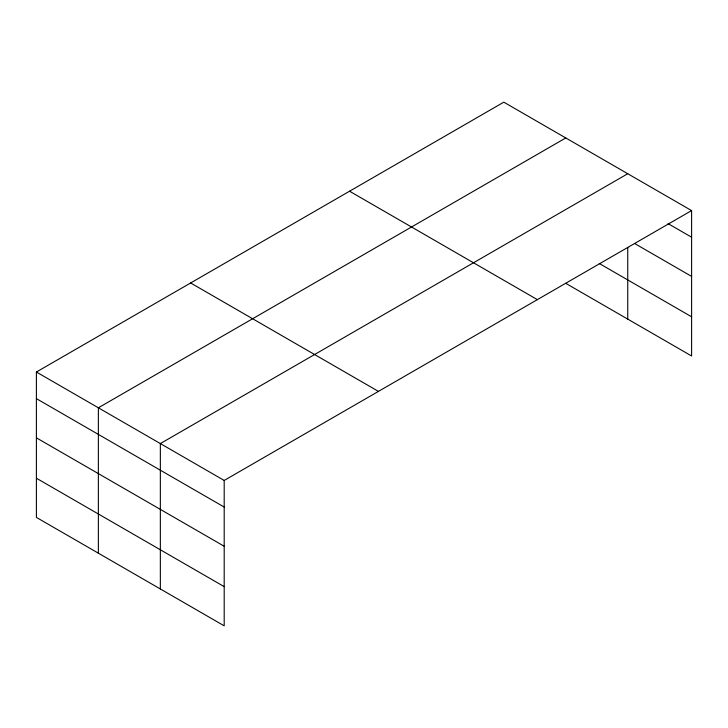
<?xml version="1.0" encoding="UTF-8"?>
<svg xmlns="http://www.w3.org/2000/svg" width="728" height="728" viewBox="0 0 728 728"><rect width="100%" height="100%" fill="white"/><g stroke="black" fill="none" stroke-linecap="round" stroke-linejoin="round"><path stroke-width="1.09" d="M691.6 210.592L503.803 102.166L36.4 372.017L36.4 517.408L224.197 625.834L224.197 480.444L691.6 210.592L691.6 355.983L565.774 283.338M565.774 137.947L98.371 407.798L98.371 553.189M627.745 173.728L160.351 443.579L160.351 588.97M668.022 223.596L691.6 237.21M634.625 243.507L691.6 276.403M599.217 263.454L691.6 316.789M349.558 191.218L537.355 299.636M190.645 282.964L378.442 391.391M36.4 372.017L224.197 480.444M36.4 398.635L224.197 507.061M36.4 437.837L224.197 546.255M36.4 478.214L224.197 586.641M627.745 247.393L627.745 319.119"/></g></svg>
